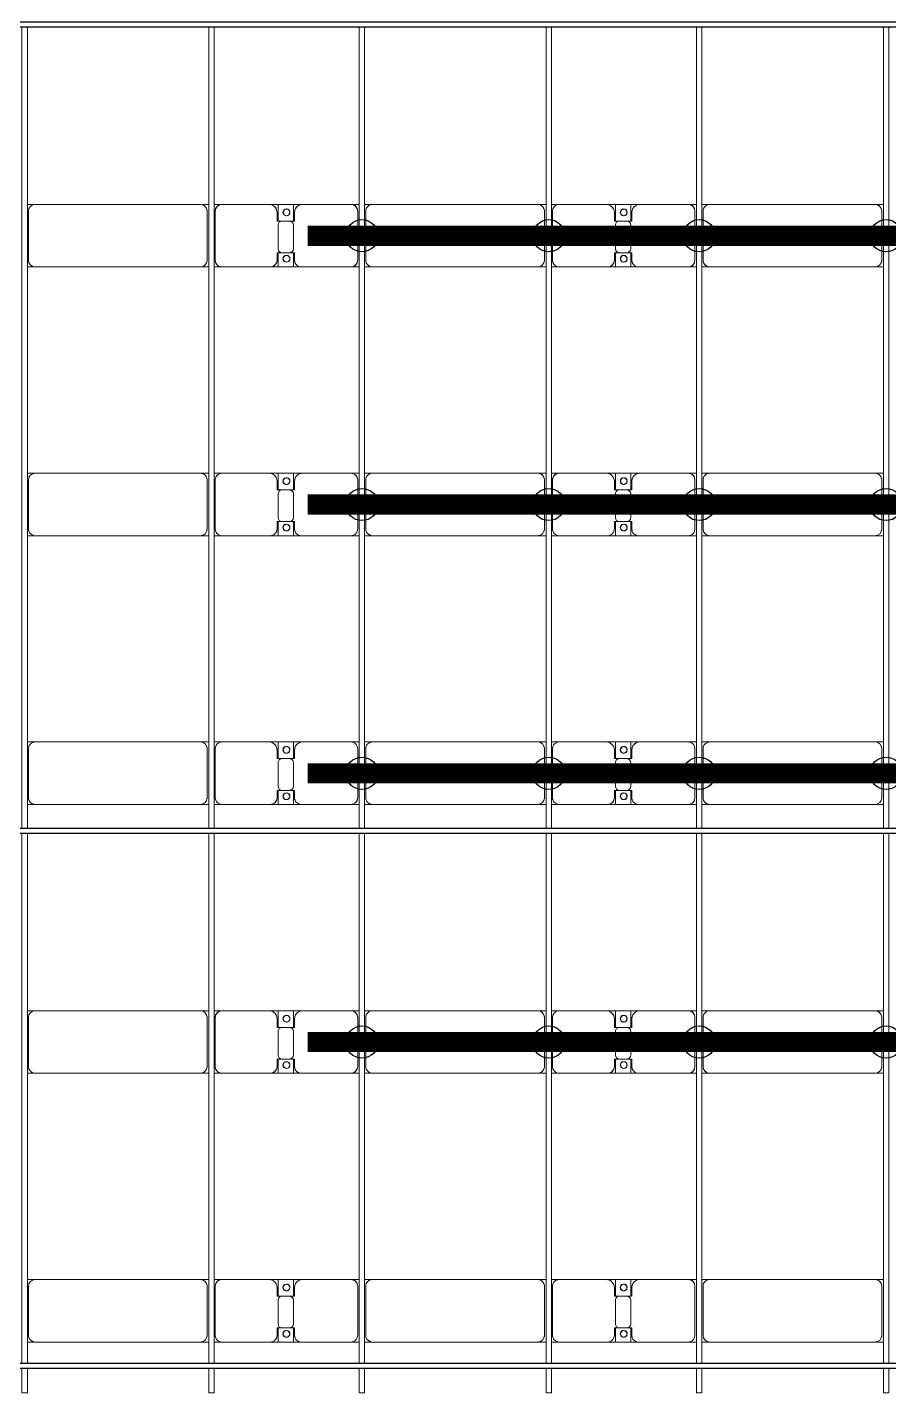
# Model space of a CAD drawing. Header units: millimetres. Extents: x -533732 to -130507, y -117886 to -23954.
# Drawn here: x -501590 to -495180, y -110745 to -100585 of the extents above; entities that cross this region are included whole.
import ezdxf

# ---------------------------------------------------------------- set-up
doc = ezdxf.new("R2010")
doc.units = ezdxf.units.MM
doc.layers.add('A-GENM', color=13, linetype='Continuous', lineweight=9)
doc.layers.add('S-BEAM', color=12, linetype='Continuous', lineweight=9)
doc.layers.add('GC-HOP 40x60 GIA CUONG', color=1, linetype='Continuous')

# ---------------------------------------------------------------- blocks, each defined once
blk = doc.blocks.new('Dầm C52 - Hộp 40x60-19452-BỐ TRÍ KHUNG KẾT CẤU BÈ PIN 06')
at = {"layer": 'S-BEAM', "color": 3, "lineweight": 25}
for p, q in [((-110033, 20), (110033, 20)), ((110033, -20), (-110033, -20))]:
    blk.add_line(p, q, dxfattribs=at)
blk = doc.blocks.new('Dai phao do pin - DẢI PHAO ĐỠ PIN-V141-BỐ TRÍ KHUNG KẾT CẤU BÈ PIN 06')
at = {"layer": 'A-GENM', "color": 7}
for p, q in [((39479, 223), (39540, 223)), ((39479, 223), (39540, 223)), ((40770, 223), (39540, 223)), ((40770, 223), (40829, 223)), ((40770, 223), (40829, 223)), ((40869, 223), (40930, 223)), ((40869, 223), (40930, 223)), ((41300, 223), (40930, 223)), ((41300, 223), (41472, 223)), ((41472, 223), (41300, 223)), ((41358, 223), (41530, 223)), ((41358, 116), (41358, 223)), ((41530, 223), (41358, 223)), ((41472, 223), (41472, 116)), ((41890, 223), (41530, 223)), ((41890, 223), (41949, 223)), ((41890, 223), (41949, 223)), ((41989, 223), (42050, 223)), ((41989, 223), (42050, 223)), ((43280, 223), (42050, 223)), ((43280, 223), (43339, 223)), ((43280, 223), (43339, 223)), ((43379, 223), (43440, 223)), ((43379, 223), (43440, 223)), ((43810, 223), (43440, 223)), ((43810, 223), (43982, 223)), ((43982, 223), (43810, 223)), ((43868, 223), (44040, 223)), ((43868, 116), (43868, 223)), ((44040, 223), (43868, 223)), ((43982, 223), (43982, 116)), ((44400, 223), (44040, 223)), ((44400, 223), (44459, 223)), ((44400, 223), (44459, 223)), ((44499, 223), (44560, 223)), ((44499, 223), (44560, 223)), ((45790, 223), (44560, 223)), ((45790, 223), (45849, 223)), ((45790, 223), (45849, 223)), ((39490, 173), (39490, -192)), ((40820, -192), (40820, 173)), ((40880, 173), (40880, -192)), ((41350, 118), (41350, 173)), ((41442, 118), (41350, 118)), ((41480, 118), (41388, 118)), ((41480, 173), (41480, 118)), ((41940, -192), (41940, 173)), ((42000, 173), (42000, -192)), ((43330, -192), (43330, 173)), ((43390, 173), (43390, -192)), ((43860, 118), (43860, 173)), ((43952, 118), (43860, 118)), ((43990, 118), (43898, 118)), ((43990, 173), (43990, 118)), ((44450, -192), (44450, 173)), ((44510, 173), (44510, -192)), ((45840, -192), (45840, 173)), ((41358, 88), (41358, -88)), ((41472, -88), (41472, 88)), ((43868, 88), (43868, -88)), ((43982, -88), (43982, 88)), ((41350, -182), (41350, -118)), ((41350, -118), (41442, -118)), ((41358, -242), (41358, -116)), ((41388, -118), (41480, -118)), ((41472, -116), (41472, -242)), ((41480, -118), (41480, -182)), ((43860, -182), (43860, -118)), ((43860, -118), (43952, -118)), ((43868, -242), (43868, -116)), ((43898, -118), (43990, -118)), ((43982, -116), (43982, -242)), ((43990, -118), (43990, -182)), ((39540, -242), (39479, -242)), ((39540, -242), (39479, -242)), ((39540, -242), (40770, -242)), ((40829, -242), (40770, -242)), ((40829, -242), (40770, -242)), ((40930, -242), (40869, -242)), ((40930, -242), (40869, -242)), ((40930, -242), (41290, -242)), ((41472, -242), (41290, -242)), ((41290, -242), (41472, -242)), ((41540, -242), (41358, -242)), ((41358, -242), (41540, -242)), ((41540, -242), (41890, -242)), ((41949, -242), (41890, -242)), ((41949, -242), (41890, -242)), ((42050, -242), (41989, -242)), ((42050, -242), (41989, -242)), ((42050, -242), (43280, -242)), ((43339, -242), (43280, -242)), ((43339, -242), (43280, -242)), ((43440, -242), (43379, -242)), ((43440, -242), (43379, -242)), ((43440, -242), (43800, -242)), ((43982, -242), (43800, -242)), ((43800, -242), (43982, -242)), ((44050, -242), (43868, -242)), ((43868, -242), (44050, -242)), ((44050, -242), (44400, -242)), ((44459, -242), (44400, -242)), ((44459, -242), (44400, -242)), ((44560, -242), (44499, -242)), ((44560, -242), (44499, -242)), ((44560, -242), (45790, -242)), ((45849, -242), (45790, -242)), ((45849, -242), (45790, -242))]:
    blk.add_line(p, q, dxfattribs=at)
for centre, radius, start, end in [((39540, 173), 50, 90, 180), ((39540, 173), 50, 90, 120), ((40770, 173), 50, 0, 90), ((40770, 173), 50, 15, 90), ((40930, 173), 50, 90, 180), ((40930, 173), 50, 105, 180), ((41300, 173), 50, 360, 90), ((41300, 173), 50, 360, 75), ((41530, 173), 50, 90, 180), ((41530, 173), 50, 105, 180), ((41890, 173), 50, 360, 90), ((41890, 173), 50, 360, 75), ((42050, 173), 50, 90, 180), ((42050, 173), 50, 90, 120), ((43280, 173), 50, 360, 90), ((43280, 173), 50, 15, 90), ((43440, 173), 50, 90, 180), ((43440, 173), 50, 105, 180), ((43810, 173), 50, 360, 90), ((43810, 173), 50, 360, 75), ((44040, 173), 50, 90, 180), ((44040, 173), 50, 105, 180), ((44400, 173), 50, 360, 90), ((44400, 173), 50, 360, 75), ((44560, 173), 50, 90, 180), ((44560, 173), 50, 90, 120), ((45790, 173), 50, 360, 90), ((45790, 173), 50, 15, 90), ((39540, 173), 50, 150, 180), ((41388, 88), 30, 90, 180), ((41409, 162), 25, 0, 180), ((41409, 162), 25, 0, 165), ((41409, 162), 25, 180, 0), ((41409, 162), 25, 195, 255), ((41411, 162), 25, 360, 180), ((41411, 162), 25, 90, 180), ((41411, 162), 25, 180, 360), ((41411, 162), 25, 180, 255), ((41409, 162), 25, 285, 0), ((41411, 162), 25, 15, 75), ((41411, 162), 25, 285, 345), ((41442, 88), 30, 0, 90), ((42050, 173), 50, 150, 180), ((43898, 88), 30, 90, 180), ((43919, 162), 25, 360, 180), ((43919, 162), 25, 0, 165), ((43919, 162), 25, 180, 0), ((43919, 162), 25, 195, 255), ((43921, 162), 25, 0, 180), ((43921, 162), 25, 90, 180), ((43921, 162), 25, 180, 0), ((43921, 162), 25, 180, 255), ((43919, 162), 25, 285, 0), ((43921, 162), 25, 15, 75), ((43921, 162), 25, 285, 345), ((43952, 88), 30, 0, 90), ((44560, 173), 50, 150, 180), ((41388, -88), 30, 180, 270), ((41442, -88), 30, 270, 0), ((43898, -88), 30, 180, 270), ((43952, -88), 30, 270, 0), ((39540, -192), 50, 180, 270), ((39540, -192), 50, 180, 210), ((40770, -192), 50, 270, 0), ((40930, -192), 50, 180, 270), ((40930, -192), 50, 180, 255), ((41290, -182), 60, 270, 0), ((41290, -182), 60, 300, 0), ((41409, -183), 25, 0, 180), ((41409, -183), 25, 180, 0), ((41409, -183), 25, 195, 0), ((41411, -183), 25, 0, 180), ((41411, -183), 25, 60, 180), ((41411, -183), 25, 180, 0), ((41411, -183), 25, 180, 270), ((41409, -183), 25, 0, 150), ((41411, -183), 25, 285, 345), ((41411, -183), 25, 15, 30), ((41540, -182), 60, 180, 270), ((41540, -182), 60, 180, 240), ((41890, -192), 50, 270, 0), ((41890, -192), 50, 285, 0), ((42050, -192), 50, 180, 270), ((42050, -192), 50, 180, 210), ((43280, -192), 50, 270, 0), ((43440, -192), 50, 180, 270), ((43440, -192), 50, 180, 255), ((43800, -182), 60, 270, 360), ((43800, -182), 60, 300, 360), ((43919, -183), 25, 360, 180), ((43919, -183), 25, 180, 0), ((43919, -183), 25, 195, 0), ((43921, -183), 25, 0, 180), ((43921, -183), 25, 60, 180), ((43921, -183), 25, 180, 0), ((43921, -183), 25, 180, 270), ((43919, -183), 25, 0, 150), ((43921, -183), 25, 285, 345), ((43921, -183), 25, 15, 30), ((44050, -182), 60, 180, 270), ((44050, -182), 60, 180, 240), ((44400, -192), 50, 270, 360), ((44400, -192), 50, 285, 360), ((44560, -192), 50, 180, 270), ((44560, -192), 50, 180, 210), ((45790, -192), 50, 270, 360), ((39540, -192), 50, 225, 255), ((40770, -192), 50, 270, 300), ((40770, -192), 50, 330, 345), ((42050, -192), 50, 225, 255), ((43280, -192), 50, 270, 300), ((43280, -192), 50, 330, 345), ((44560, -192), 50, 225, 255), ((45790, -192), 50, 270, 300), ((45790, -192), 50, 330, 345)]:
    blk.add_arc(centre, radius, start, end, dxfattribs=at)
blk = doc.blocks.new('Dai phao do pin - DẢI PHAO ĐỠ PIN-V142-BỐ TRÍ KHUNG KẾT CẤU BÈ PIN 06')
at = {"layer": 'A-GENM', "color": 7}
for p, q in [((39479, 223), (39540, 223)), ((39479, 223), (39540, 223)), ((40770, 223), (39540, 223)), ((40770, 223), (40829, 223)), ((40770, 223), (40829, 223)), ((40869, 223), (40930, 223)), ((40869, 223), (40930, 223)), ((41300, 223), (40930, 223)), ((41300, 223), (41472, 223)), ((41472, 223), (41300, 223)), ((41358, 223), (41530, 223)), ((41358, 116), (41358, 223)), ((41530, 223), (41358, 223)), ((41472, 223), (41472, 116)), ((41890, 223), (41530, 223)), ((41890, 223), (41949, 223)), ((41890, 223), (41949, 223)), ((41989, 223), (42050, 223)), ((41989, 223), (42050, 223)), ((43280, 223), (42050, 223)), ((43280, 223), (43339, 223)), ((43280, 223), (43339, 223)), ((43379, 223), (43440, 223)), ((43379, 223), (43440, 223)), ((43810, 223), (43440, 223)), ((43810, 223), (43982, 223)), ((43982, 223), (43810, 223)), ((43868, 223), (44040, 223)), ((43868, 116), (43868, 223)), ((44040, 223), (43868, 223)), ((43982, 223), (43982, 116)), ((44400, 223), (44040, 223)), ((44400, 223), (44459, 223)), ((44400, 223), (44459, 223)), ((44499, 223), (44560, 223)), ((44499, 223), (44560, 223)), ((45790, 223), (44560, 223)), ((45790, 223), (45849, 223)), ((45790, 223), (45849, 223)), ((39490, 173), (39490, -192)), ((40820, -192), (40820, 173)), ((40880, 173), (40880, -192)), ((41350, 118), (41350, 173)), ((41442, 118), (41350, 118)), ((41480, 118), (41388, 118)), ((41480, 173), (41480, 118)), ((41940, -192), (41940, 173)), ((42000, 173), (42000, -192)), ((43330, -192), (43330, 173)), ((43390, 173), (43390, -192)), ((43860, 118), (43860, 173)), ((43952, 118), (43860, 118)), ((43990, 118), (43898, 118)), ((43990, 173), (43990, 118)), ((44450, -192), (44450, 173)), ((44510, 173), (44510, -192)), ((45840, -192), (45840, 173)), ((41358, 88), (41358, -88)), ((41472, -88), (41472, 88)), ((43868, 88), (43868, -88)), ((43982, -88), (43982, 88)), ((41350, -182), (41350, -118)), ((41350, -118), (41442, -118)), ((41358, -242), (41358, -116)), ((41388, -118), (41480, -118)), ((41472, -116), (41472, -242)), ((41480, -118), (41480, -182)), ((43860, -182), (43860, -118)), ((43860, -118), (43952, -118)), ((43868, -242), (43868, -116)), ((43898, -118), (43990, -118)), ((43982, -116), (43982, -242)), ((43990, -118), (43990, -182)), ((39540, -242), (39479, -242)), ((39540, -242), (39479, -242)), ((39540, -242), (40770, -242)), ((40829, -242), (40770, -242)), ((40829, -242), (40770, -242)), ((40930, -242), (40869, -242)), ((40930, -242), (40869, -242)), ((40930, -242), (41290, -242)), ((41472, -242), (41290, -242)), ((41290, -242), (41472, -242)), ((41540, -242), (41358, -242)), ((41358, -242), (41540, -242)), ((41540, -242), (41890, -242)), ((41949, -242), (41890, -242)), ((41949, -242), (41890, -242)), ((42050, -242), (41989, -242)), ((42050, -242), (41989, -242)), ((42050, -242), (43280, -242)), ((43339, -242), (43280, -242)), ((43339, -242), (43280, -242)), ((43440, -242), (43379, -242)), ((43440, -242), (43379, -242)), ((43440, -242), (43800, -242)), ((43982, -242), (43800, -242)), ((43800, -242), (43982, -242)), ((44050, -242), (43868, -242)), ((43868, -242), (44050, -242)), ((44050, -242), (44400, -242)), ((44459, -242), (44400, -242)), ((44459, -242), (44400, -242)), ((44560, -242), (44499, -242)), ((44560, -242), (44499, -242)), ((44560, -242), (45790, -242)), ((45849, -242), (45790, -242)), ((45849, -242), (45790, -242))]:
    blk.add_line(p, q, dxfattribs=at)
for centre, radius, start, end in [((39540, 173), 50, 90, 180), ((39540, 173), 50, 90, 120), ((40770, 173), 50, 0, 90), ((40770, 173), 50, 15, 90), ((40930, 173), 50, 90, 180), ((40930, 173), 50, 105, 180), ((41300, 173), 50, 360, 90), ((41300, 173), 50, 360, 75), ((41530, 173), 50, 90, 180), ((41530, 173), 50, 105, 180), ((41890, 173), 50, 360, 90), ((41890, 173), 50, 360, 75), ((42050, 173), 50, 90, 180), ((42050, 173), 50, 90, 120), ((43280, 173), 50, 360, 90), ((43280, 173), 50, 15, 90), ((43440, 173), 50, 90, 180), ((43440, 173), 50, 105, 180), ((43810, 173), 50, 360, 90), ((43810, 173), 50, 360, 75), ((44040, 173), 50, 90, 180), ((44040, 173), 50, 105, 180), ((44400, 173), 50, 360, 90), ((44400, 173), 50, 360, 75), ((44560, 173), 50, 90, 180), ((44560, 173), 50, 90, 120), ((45790, 173), 50, 360, 90), ((45790, 173), 50, 15, 90), ((39540, 173), 50, 150, 180), ((41388, 88), 30, 90, 180), ((41409, 162), 25, 0, 180), ((41409, 162), 25, 0, 165), ((41409, 162), 25, 180, 0), ((41409, 162), 25, 195, 255), ((41411, 162), 25, 360, 180), ((41411, 162), 25, 90, 180), ((41411, 162), 25, 180, 360), ((41411, 162), 25, 180, 255), ((41409, 162), 25, 285, 0), ((41411, 162), 25, 15, 75), ((41411, 162), 25, 285, 345), ((41442, 88), 30, 0, 90), ((42050, 173), 50, 150, 180), ((43898, 88), 30, 90, 180), ((43919, 162), 25, 360, 180), ((43919, 162), 25, 0, 165), ((43919, 162), 25, 180, 0), ((43919, 162), 25, 195, 255), ((43921, 162), 25, 0, 180), ((43921, 162), 25, 90, 180), ((43921, 162), 25, 180, 0), ((43921, 162), 25, 180, 255), ((43919, 162), 25, 285, 0), ((43921, 162), 25, 15, 75), ((43921, 162), 25, 285, 345), ((43952, 88), 30, 0, 90), ((44560, 173), 50, 150, 180), ((41388, -88), 30, 180, 270), ((41442, -88), 30, 270, 0), ((43898, -88), 30, 180, 270), ((43952, -88), 30, 270, 0), ((39540, -192), 50, 180, 270), ((39540, -192), 50, 180, 210), ((40770, -192), 50, 270, 0), ((40930, -192), 50, 180, 270), ((40930, -192), 50, 180, 255), ((41290, -182), 60, 270, 0), ((41290, -182), 60, 300, 0), ((41409, -183), 25, 0, 180), ((41409, -183), 25, 180, 0), ((41409, -183), 25, 195, 0), ((41411, -183), 25, 0, 180), ((41411, -183), 25, 60, 180), ((41411, -183), 25, 180, 0), ((41411, -183), 25, 180, 270), ((41409, -183), 25, 0, 150), ((41411, -183), 25, 285, 345), ((41411, -183), 25, 15, 30), ((41540, -182), 60, 180, 270), ((41540, -182), 60, 180, 240), ((41890, -192), 50, 270, 0), ((41890, -192), 50, 285, 0), ((42050, -192), 50, 180, 270), ((42050, -192), 50, 180, 210), ((43280, -192), 50, 270, 0), ((43440, -192), 50, 180, 270), ((43440, -192), 50, 180, 255), ((43800, -182), 60, 270, 360), ((43800, -182), 60, 300, 360), ((43919, -183), 25, 360, 180), ((43919, -183), 25, 180, 0), ((43919, -183), 25, 195, 0), ((43921, -183), 25, 0, 180), ((43921, -183), 25, 60, 180), ((43921, -183), 25, 180, 0), ((43921, -183), 25, 180, 270), ((43919, -183), 25, 0, 150), ((43921, -183), 25, 285, 345), ((43921, -183), 25, 15, 30), ((44050, -182), 60, 180, 270), ((44050, -182), 60, 180, 240), ((44400, -192), 50, 270, 360), ((44400, -192), 50, 285, 360), ((44560, -192), 50, 180, 270), ((44560, -192), 50, 180, 210), ((45790, -192), 50, 270, 360), ((39540, -192), 50, 225, 255), ((40770, -192), 50, 270, 300), ((40770, -192), 50, 330, 345), ((42050, -192), 50, 225, 255), ((43280, -192), 50, 270, 300), ((43280, -192), 50, 330, 345), ((44560, -192), 50, 225, 255), ((45790, -192), 50, 270, 300), ((45790, -192), 50, 330, 345)]:
    blk.add_arc(centre, radius, start, end, dxfattribs=at)
blk = doc.blocks.new('Dai phao do pin - DẢI PHAO ĐỠ PIN-V143-BỐ TRÍ KHUNG KẾT CẤU BÈ PIN 06')
at = {"layer": 'A-GENM', "color": 7}
for p, q in [((39479, 223), (39540, 223)), ((39479, 223), (39540, 223)), ((40770, 223), (39540, 223)), ((40770, 223), (40829, 223)), ((40770, 223), (40829, 223)), ((40869, 223), (40930, 223)), ((40869, 223), (40930, 223)), ((41300, 223), (40930, 223)), ((41300, 223), (41472, 223)), ((41472, 223), (41300, 223)), ((41358, 223), (41530, 223)), ((41358, 116), (41358, 223)), ((41530, 223), (41358, 223)), ((41472, 223), (41472, 116)), ((41890, 223), (41530, 223)), ((41890, 223), (41949, 223)), ((41890, 223), (41949, 223)), ((41989, 223), (42050, 223)), ((41989, 223), (42050, 223)), ((43280, 223), (42050, 223)), ((43280, 223), (43339, 223)), ((43280, 223), (43339, 223)), ((43379, 223), (43440, 223)), ((43379, 223), (43440, 223)), ((43810, 223), (43440, 223)), ((43810, 223), (43982, 223)), ((43982, 223), (43810, 223)), ((43868, 223), (44040, 223)), ((43868, 116), (43868, 223)), ((44040, 223), (43868, 223)), ((43982, 223), (43982, 116)), ((44400, 223), (44040, 223)), ((44400, 223), (44459, 223)), ((44400, 223), (44459, 223)), ((44499, 223), (44560, 223)), ((44499, 223), (44560, 223)), ((45790, 223), (44560, 223)), ((45790, 223), (45849, 223)), ((45790, 223), (45849, 223)), ((39490, 173), (39490, -192)), ((40820, -192), (40820, 173)), ((40880, 173), (40880, -192)), ((41350, 118), (41350, 173)), ((41442, 118), (41350, 118)), ((41480, 118), (41388, 118)), ((41480, 173), (41480, 118)), ((41940, -192), (41940, 173)), ((42000, 173), (42000, -192)), ((43330, -192), (43330, 173)), ((43390, 173), (43390, -192)), ((43860, 118), (43860, 173)), ((43952, 118), (43860, 118)), ((43990, 118), (43898, 118)), ((43990, 173), (43990, 118)), ((44450, -192), (44450, 173)), ((44510, 173), (44510, -192)), ((45840, -192), (45840, 173)), ((41358, 88), (41358, -88)), ((41472, -88), (41472, 88)), ((43868, 88), (43868, -88)), ((43982, -88), (43982, 88)), ((41350, -182), (41350, -118)), ((41350, -118), (41442, -118)), ((41358, -242), (41358, -116)), ((41388, -118), (41480, -118)), ((41472, -116), (41472, -242)), ((41480, -118), (41480, -182)), ((43860, -182), (43860, -118)), ((43860, -118), (43952, -118)), ((43868, -242), (43868, -116)), ((43898, -118), (43990, -118)), ((43982, -116), (43982, -242)), ((43990, -118), (43990, -182)), ((39540, -242), (39479, -242)), ((39540, -242), (39479, -242)), ((39540, -242), (40770, -242)), ((40829, -242), (40770, -242)), ((40829, -242), (40770, -242)), ((40930, -242), (40869, -242)), ((40930, -242), (40869, -242)), ((40930, -242), (41290, -242)), ((41472, -242), (41290, -242)), ((41290, -242), (41472, -242)), ((41540, -242), (41358, -242)), ((41358, -242), (41540, -242)), ((41540, -242), (41890, -242)), ((41949, -242), (41890, -242)), ((41949, -242), (41890, -242)), ((42050, -242), (41989, -242)), ((42050, -242), (41989, -242)), ((42050, -242), (43280, -242)), ((43339, -242), (43280, -242)), ((43339, -242), (43280, -242)), ((43440, -242), (43379, -242)), ((43440, -242), (43379, -242)), ((43440, -242), (43800, -242)), ((43982, -242), (43800, -242)), ((43800, -242), (43982, -242)), ((44050, -242), (43868, -242)), ((43868, -242), (44050, -242)), ((44050, -242), (44400, -242)), ((44459, -242), (44400, -242)), ((44459, -242), (44400, -242)), ((44560, -242), (44499, -242)), ((44560, -242), (44499, -242)), ((44560, -242), (45790, -242)), ((45849, -242), (45790, -242)), ((45849, -242), (45790, -242))]:
    blk.add_line(p, q, dxfattribs=at)
for centre, radius, start, end in [((39540, 173), 50, 90, 180), ((39540, 173), 50, 90, 120), ((40770, 173), 50, 0, 90), ((40770, 173), 50, 15, 90), ((40930, 173), 50, 90, 180), ((40930, 173), 50, 105, 180), ((41300, 173), 50, 360, 90), ((41300, 173), 50, 360, 75), ((41530, 173), 50, 90, 180), ((41530, 173), 50, 105, 180), ((41890, 173), 50, 360, 90), ((41890, 173), 50, 360, 75), ((42050, 173), 50, 90, 180), ((42050, 173), 50, 90, 120), ((43280, 173), 50, 360, 90), ((43280, 173), 50, 15, 90), ((43440, 173), 50, 90, 180), ((43440, 173), 50, 105, 180), ((43810, 173), 50, 360, 90), ((43810, 173), 50, 360, 75), ((44040, 173), 50, 90, 180), ((44040, 173), 50, 105, 180), ((44400, 173), 50, 360, 90), ((44400, 173), 50, 360, 75), ((44560, 173), 50, 90, 180), ((44560, 173), 50, 90, 120), ((45790, 173), 50, 360, 90), ((45790, 173), 50, 15, 90), ((39540, 173), 50, 150, 180), ((41388, 88), 30, 90, 180), ((41409, 162), 25, 0, 180), ((41409, 162), 25, 0, 165), ((41409, 162), 25, 180, 0), ((41409, 162), 25, 195, 255), ((41411, 162), 25, 360, 180), ((41411, 162), 25, 90, 180), ((41411, 162), 25, 180, 360), ((41411, 162), 25, 180, 255), ((41409, 162), 25, 285, 0), ((41411, 162), 25, 15, 75), ((41411, 162), 25, 285, 345), ((41442, 88), 30, 0, 90), ((42050, 173), 50, 150, 180), ((43898, 88), 30, 90, 180), ((43919, 162), 25, 360, 180), ((43919, 162), 25, 0, 165), ((43919, 162), 25, 180, 0), ((43919, 162), 25, 195, 255), ((43921, 162), 25, 0, 180), ((43921, 162), 25, 90, 180), ((43921, 162), 25, 180, 0), ((43921, 162), 25, 180, 255), ((43919, 162), 25, 285, 0), ((43921, 162), 25, 15, 75), ((43921, 162), 25, 285, 345), ((43952, 88), 30, 0, 90), ((44560, 173), 50, 150, 180), ((41388, -88), 30, 180, 270), ((41442, -88), 30, 270, 0), ((43898, -88), 30, 180, 270), ((43952, -88), 30, 270, 0), ((39540, -192), 50, 180, 270), ((39540, -192), 50, 180, 210), ((40770, -192), 50, 270, 0), ((40930, -192), 50, 180, 270), ((40930, -192), 50, 180, 255), ((41290, -182), 60, 270, 0), ((41290, -182), 60, 300, 0), ((41409, -183), 25, 0, 180), ((41409, -183), 25, 180, 0), ((41409, -183), 25, 195, 0), ((41411, -183), 25, 0, 180), ((41411, -183), 25, 60, 180), ((41411, -183), 25, 180, 0), ((41411, -183), 25, 180, 270), ((41409, -183), 25, 0, 150), ((41411, -183), 25, 285, 345), ((41411, -183), 25, 15, 30), ((41540, -182), 60, 180, 270), ((41540, -182), 60, 180, 240), ((41890, -192), 50, 270, 0), ((41890, -192), 50, 285, 0), ((42050, -192), 50, 180, 270), ((42050, -192), 50, 180, 210), ((43280, -192), 50, 270, 0), ((43440, -192), 50, 180, 270), ((43440, -192), 50, 180, 255), ((43800, -182), 60, 270, 360), ((43800, -182), 60, 300, 360), ((43919, -183), 25, 360, 180), ((43919, -183), 25, 180, 0), ((43919, -183), 25, 195, 0), ((43921, -183), 25, 0, 180), ((43921, -183), 25, 60, 180), ((43921, -183), 25, 180, 0), ((43921, -183), 25, 180, 270), ((43919, -183), 25, 0, 150), ((43921, -183), 25, 285, 345), ((43921, -183), 25, 15, 30), ((44050, -182), 60, 180, 270), ((44050, -182), 60, 180, 240), ((44400, -192), 50, 270, 360), ((44400, -192), 50, 285, 360), ((44560, -192), 50, 180, 270), ((44560, -192), 50, 180, 210), ((45790, -192), 50, 270, 360), ((39540, -192), 50, 225, 255), ((40770, -192), 50, 270, 300), ((40770, -192), 50, 330, 345), ((42050, -192), 50, 225, 255), ((43280, -192), 50, 270, 300), ((43280, -192), 50, 330, 345), ((44560, -192), 50, 225, 255), ((45790, -192), 50, 270, 300), ((45790, -192), 50, 330, 345)]:
    blk.add_arc(centre, radius, start, end, dxfattribs=at)
blk = doc.blocks.new('Dai phao do pin - DẢI PHAO ĐỠ PIN-V144-BỐ TRÍ KHUNG KẾT CẤU BÈ PIN 06')
at = {"layer": 'A-GENM', "color": 7}
for p, q in [((39479, 223), (39540, 223)), ((39479, 223), (39540, 223)), ((40770, 223), (39540, 223)), ((40770, 223), (40829, 223)), ((40770, 223), (40829, 223)), ((40869, 223), (40930, 223)), ((40869, 223), (40930, 223)), ((41300, 223), (40930, 223)), ((41300, 223), (41472, 223)), ((41472, 223), (41300, 223)), ((41358, 223), (41530, 223)), ((41358, 116), (41358, 223)), ((41530, 223), (41358, 223)), ((41472, 223), (41472, 116)), ((41890, 223), (41530, 223)), ((41890, 223), (41949, 223)), ((41890, 223), (41949, 223)), ((41989, 223), (42050, 223)), ((41989, 223), (42050, 223)), ((43280, 223), (42050, 223)), ((43280, 223), (43339, 223)), ((43280, 223), (43339, 223)), ((43379, 223), (43440, 223)), ((43379, 223), (43440, 223)), ((43810, 223), (43440, 223)), ((43810, 223), (43982, 223)), ((43982, 223), (43810, 223)), ((43868, 223), (44040, 223)), ((43868, 116), (43868, 223)), ((44040, 223), (43868, 223)), ((43982, 223), (43982, 116)), ((44400, 223), (44040, 223)), ((44400, 223), (44459, 223)), ((44400, 223), (44459, 223)), ((44499, 223), (44560, 223)), ((44499, 223), (44560, 223)), ((45790, 223), (44560, 223)), ((45790, 223), (45849, 223)), ((45790, 223), (45849, 223)), ((39490, 173), (39490, -192)), ((40820, -192), (40820, 173)), ((40880, 173), (40880, -192)), ((41350, 118), (41350, 173)), ((41442, 118), (41350, 118)), ((41480, 118), (41388, 118)), ((41480, 173), (41480, 118)), ((41940, -192), (41940, 173)), ((42000, 173), (42000, -192)), ((43330, -192), (43330, 173)), ((43390, 173), (43390, -192)), ((43860, 118), (43860, 173)), ((43952, 118), (43860, 118)), ((43990, 118), (43898, 118)), ((43990, 173), (43990, 118)), ((44450, -192), (44450, 173)), ((44510, 173), (44510, -192)), ((45840, -192), (45840, 173)), ((41358, 88), (41358, -88)), ((41472, -88), (41472, 88)), ((43868, 88), (43868, -88)), ((43982, -88), (43982, 88)), ((41350, -182), (41350, -118)), ((41350, -118), (41442, -118)), ((41358, -242), (41358, -116)), ((41388, -118), (41480, -118)), ((41472, -116), (41472, -242)), ((41480, -118), (41480, -182)), ((43860, -182), (43860, -118)), ((43860, -118), (43952, -118)), ((43868, -242), (43868, -116)), ((43898, -118), (43990, -118)), ((43982, -116), (43982, -242)), ((43990, -118), (43990, -182)), ((39540, -242), (39479, -242)), ((39540, -242), (39479, -242)), ((39540, -242), (40770, -242)), ((40829, -242), (40770, -242)), ((40829, -242), (40770, -242)), ((40930, -242), (40869, -242)), ((40930, -242), (40869, -242)), ((40930, -242), (41290, -242)), ((41472, -242), (41290, -242)), ((41290, -242), (41472, -242)), ((41540, -242), (41358, -242)), ((41358, -242), (41540, -242)), ((41540, -242), (41890, -242)), ((41949, -242), (41890, -242)), ((41949, -242), (41890, -242)), ((42050, -242), (41989, -242)), ((42050, -242), (41989, -242)), ((42050, -242), (43280, -242)), ((43339, -242), (43280, -242)), ((43339, -242), (43280, -242)), ((43440, -242), (43379, -242)), ((43440, -242), (43379, -242)), ((43440, -242), (43800, -242)), ((43982, -242), (43800, -242)), ((43800, -242), (43982, -242)), ((44050, -242), (43868, -242)), ((43868, -242), (44050, -242)), ((44050, -242), (44400, -242)), ((44459, -242), (44400, -242)), ((44459, -242), (44400, -242)), ((44560, -242), (44499, -242)), ((44560, -242), (44499, -242)), ((44560, -242), (45790, -242)), ((45849, -242), (45790, -242)), ((45849, -242), (45790, -242))]:
    blk.add_line(p, q, dxfattribs=at)
for centre, radius, start, end in [((39540, 173), 50, 90, 180), ((39540, 173), 50, 90, 120), ((40770, 173), 50, 0, 90), ((40770, 173), 50, 15, 90), ((40930, 173), 50, 90, 180), ((40930, 173), 50, 105, 180), ((41300, 173), 50, 360, 90), ((41300, 173), 50, 360, 75), ((41530, 173), 50, 90, 180), ((41530, 173), 50, 105, 180), ((41890, 173), 50, 360, 90), ((41890, 173), 50, 360, 75), ((42050, 173), 50, 90, 180), ((42050, 173), 50, 90, 120), ((43280, 173), 50, 360, 90), ((43280, 173), 50, 15, 90), ((43440, 173), 50, 90, 180), ((43440, 173), 50, 105, 180), ((43810, 173), 50, 360, 90), ((43810, 173), 50, 360, 75), ((44040, 173), 50, 90, 180), ((44040, 173), 50, 105, 180), ((44400, 173), 50, 360, 90), ((44400, 173), 50, 360, 75), ((44560, 173), 50, 90, 180), ((44560, 173), 50, 90, 120), ((45790, 173), 50, 360, 90), ((45790, 173), 50, 15, 90), ((39540, 173), 50, 150, 180), ((41388, 88), 30, 90, 180), ((41409, 162), 25, 0, 180), ((41409, 162), 25, 0, 165), ((41409, 162), 25, 180, 0), ((41409, 162), 25, 195, 255), ((41411, 162), 25, 360, 180), ((41411, 162), 25, 90, 180), ((41411, 162), 25, 180, 360), ((41411, 162), 25, 180, 255), ((41409, 162), 25, 285, 0), ((41411, 162), 25, 15, 75), ((41411, 162), 25, 285, 345), ((41442, 88), 30, 0, 90), ((42050, 173), 50, 150, 180), ((43898, 88), 30, 90, 180), ((43919, 162), 25, 360, 180), ((43919, 162), 25, 0, 165), ((43919, 162), 25, 180, 0), ((43919, 162), 25, 195, 255), ((43921, 162), 25, 0, 180), ((43921, 162), 25, 90, 180), ((43921, 162), 25, 180, 0), ((43921, 162), 25, 180, 255), ((43919, 162), 25, 285, 0), ((43921, 162), 25, 15, 75), ((43921, 162), 25, 285, 345), ((43952, 88), 30, 0, 90), ((44560, 173), 50, 150, 180), ((41388, -88), 30, 180, 270), ((41442, -88), 30, 270, 0), ((43898, -88), 30, 180, 270), ((43952, -88), 30, 270, 0), ((39540, -192), 50, 180, 270), ((39540, -192), 50, 180, 210), ((40770, -192), 50, 270, 0), ((40930, -192), 50, 180, 270), ((40930, -192), 50, 180, 255), ((41290, -182), 60, 270, 0), ((41290, -182), 60, 300, 0), ((41409, -183), 25, 0, 180), ((41409, -183), 25, 180, 0), ((41409, -183), 25, 195, 0), ((41411, -183), 25, 0, 180), ((41411, -183), 25, 60, 180), ((41411, -183), 25, 180, 0), ((41411, -183), 25, 180, 270), ((41409, -183), 25, 0, 150), ((41411, -183), 25, 285, 345), ((41411, -183), 25, 15, 30), ((41540, -182), 60, 180, 270), ((41540, -182), 60, 180, 240), ((41890, -192), 50, 270, 0), ((41890, -192), 50, 285, 0), ((42050, -192), 50, 180, 270), ((42050, -192), 50, 180, 210), ((43280, -192), 50, 270, 0), ((43440, -192), 50, 180, 270), ((43440, -192), 50, 180, 255), ((43800, -182), 60, 270, 360), ((43800, -182), 60, 300, 360), ((43919, -183), 25, 360, 180), ((43919, -183), 25, 180, 0), ((43919, -183), 25, 195, 0), ((43921, -183), 25, 0, 180), ((43921, -183), 25, 60, 180), ((43921, -183), 25, 180, 0), ((43921, -183), 25, 180, 270), ((43919, -183), 25, 0, 150), ((43921, -183), 25, 285, 345), ((43921, -183), 25, 15, 30), ((44050, -182), 60, 180, 270), ((44050, -182), 60, 180, 240), ((44400, -192), 50, 270, 360), ((44400, -192), 50, 285, 360), ((44560, -192), 50, 180, 270), ((44560, -192), 50, 180, 210), ((45790, -192), 50, 270, 360), ((39540, -192), 50, 225, 255), ((40770, -192), 50, 270, 300), ((40770, -192), 50, 330, 345), ((42050, -192), 50, 225, 255), ((43280, -192), 50, 270, 300), ((43280, -192), 50, 330, 345), ((44560, -192), 50, 225, 255), ((45790, -192), 50, 270, 300), ((45790, -192), 50, 330, 345)]:
    blk.add_arc(centre, radius, start, end, dxfattribs=at)
blk = doc.blocks.new('Dai phao do pin - DẢI PHAO ĐỠ PIN-V145-BỐ TRÍ KHUNG KẾT CẤU BÈ PIN 06')
at = {"layer": 'A-GENM', "color": 7}
for p, q in [((39479, 223), (39540, 223)), ((39479, 223), (39540, 223)), ((40770, 223), (39540, 223)), ((40770, 223), (40829, 223)), ((40770, 223), (40829, 223)), ((40869, 223), (40930, 223)), ((40869, 223), (40930, 223)), ((41300, 223), (40930, 223)), ((41300, 223), (41472, 223)), ((41472, 223), (41300, 223)), ((41358, 223), (41530, 223)), ((41358, 116), (41358, 223)), ((41530, 223), (41358, 223)), ((41472, 223), (41472, 116)), ((41890, 223), (41530, 223)), ((41890, 223), (41949, 223)), ((41890, 223), (41949, 223)), ((41989, 223), (42050, 223)), ((41989, 223), (42050, 223)), ((43280, 223), (42050, 223)), ((43280, 223), (43339, 223)), ((43280, 223), (43339, 223)), ((43379, 223), (43440, 223)), ((43379, 223), (43440, 223)), ((43810, 223), (43440, 223)), ((43810, 223), (43982, 223)), ((43982, 223), (43810, 223)), ((43868, 223), (44040, 223)), ((43868, 116), (43868, 223)), ((44040, 223), (43868, 223)), ((43982, 223), (43982, 116)), ((44400, 223), (44040, 223)), ((44400, 223), (44459, 223)), ((44400, 223), (44459, 223)), ((44499, 223), (44560, 223)), ((44499, 223), (44560, 223)), ((45790, 223), (44560, 223)), ((45790, 223), (45849, 223)), ((45790, 223), (45849, 223)), ((39490, 173), (39490, -192)), ((40820, -192), (40820, 173)), ((40880, 173), (40880, -192)), ((41350, 118), (41350, 173)), ((41442, 118), (41350, 118)), ((41480, 118), (41388, 118)), ((41480, 173), (41480, 118)), ((41940, -192), (41940, 173)), ((42000, 173), (42000, -192)), ((43330, -192), (43330, 173)), ((43390, 173), (43390, -192)), ((43860, 118), (43860, 173)), ((43952, 118), (43860, 118)), ((43990, 118), (43898, 118)), ((43990, 173), (43990, 118)), ((44450, -192), (44450, 173)), ((44510, 173), (44510, -192)), ((45840, -192), (45840, 173)), ((41358, 88), (41358, -88)), ((41472, -88), (41472, 88)), ((43868, 88), (43868, -88)), ((43982, -88), (43982, 88)), ((41350, -182), (41350, -118)), ((41350, -118), (41442, -118)), ((41358, -242), (41358, -116)), ((41388, -118), (41480, -118)), ((41472, -116), (41472, -242)), ((41480, -118), (41480, -182)), ((43860, -182), (43860, -118)), ((43860, -118), (43952, -118)), ((43868, -242), (43868, -116)), ((43898, -118), (43990, -118)), ((43982, -116), (43982, -242)), ((43990, -118), (43990, -182)), ((39540, -242), (39479, -242)), ((39540, -242), (39479, -242)), ((39540, -242), (40770, -242)), ((40829, -242), (40770, -242)), ((40829, -242), (40770, -242)), ((40930, -242), (40869, -242)), ((40930, -242), (40869, -242)), ((40930, -242), (41290, -242)), ((41472, -242), (41290, -242)), ((41290, -242), (41472, -242)), ((41540, -242), (41358, -242)), ((41358, -242), (41540, -242)), ((41540, -242), (41890, -242)), ((41949, -242), (41890, -242)), ((41949, -242), (41890, -242)), ((42050, -242), (41989, -242)), ((42050, -242), (41989, -242)), ((42050, -242), (43280, -242)), ((43339, -242), (43280, -242)), ((43339, -242), (43280, -242)), ((43440, -242), (43379, -242)), ((43440, -242), (43379, -242)), ((43440, -242), (43800, -242)), ((43982, -242), (43800, -242)), ((43800, -242), (43982, -242)), ((44050, -242), (43868, -242)), ((43868, -242), (44050, -242)), ((44050, -242), (44400, -242)), ((44459, -242), (44400, -242)), ((44459, -242), (44400, -242)), ((44560, -242), (44499, -242)), ((44560, -242), (44499, -242)), ((44560, -242), (45790, -242)), ((45849, -242), (45790, -242)), ((45849, -242), (45790, -242))]:
    blk.add_line(p, q, dxfattribs=at)
for centre, radius, start, end in [((39540, 173), 50, 90, 180), ((39540, 173), 50, 90, 120), ((40770, 173), 50, 0, 90), ((40770, 173), 50, 15, 90), ((40930, 173), 50, 90, 180), ((40930, 173), 50, 105, 180), ((41300, 173), 50, 360, 90), ((41300, 173), 50, 360, 75), ((41530, 173), 50, 90, 180), ((41530, 173), 50, 105, 180), ((41890, 173), 50, 360, 90), ((41890, 173), 50, 360, 75), ((42050, 173), 50, 90, 180), ((42050, 173), 50, 90, 120), ((43280, 173), 50, 360, 90), ((43280, 173), 50, 15, 90), ((43440, 173), 50, 90, 180), ((43440, 173), 50, 105, 180), ((43810, 173), 50, 360, 90), ((43810, 173), 50, 360, 75), ((44040, 173), 50, 90, 180), ((44040, 173), 50, 105, 180), ((44400, 173), 50, 360, 90), ((44400, 173), 50, 360, 75), ((44560, 173), 50, 90, 180), ((44560, 173), 50, 90, 120), ((45790, 173), 50, 360, 90), ((45790, 173), 50, 15, 90), ((39540, 173), 50, 150, 180), ((41388, 88), 30, 90, 180), ((41409, 162), 25, 0, 180), ((41409, 162), 25, 0, 165), ((41409, 162), 25, 180, 0), ((41409, 162), 25, 195, 255), ((41411, 162), 25, 360, 180), ((41411, 162), 25, 90, 180), ((41411, 162), 25, 180, 360), ((41411, 162), 25, 180, 255), ((41409, 162), 25, 285, 0), ((41411, 162), 25, 15, 75), ((41411, 162), 25, 285, 345), ((41442, 88), 30, 0, 90), ((42050, 173), 50, 150, 180), ((43898, 88), 30, 90, 180), ((43919, 162), 25, 360, 180), ((43919, 162), 25, 0, 165), ((43919, 162), 25, 180, 0), ((43919, 162), 25, 195, 255), ((43921, 162), 25, 0, 180), ((43921, 162), 25, 90, 180), ((43921, 162), 25, 180, 0), ((43921, 162), 25, 180, 255), ((43919, 162), 25, 285, 0), ((43921, 162), 25, 15, 75), ((43921, 162), 25, 285, 345), ((43952, 88), 30, 0, 90), ((44560, 173), 50, 150, 180), ((41388, -88), 30, 180, 270), ((41442, -88), 30, 270, 0), ((43898, -88), 30, 180, 270), ((43952, -88), 30, 270, 0), ((39540, -192), 50, 180, 270), ((39540, -192), 50, 180, 210), ((40770, -192), 50, 270, 0), ((40930, -192), 50, 180, 270), ((40930, -192), 50, 180, 255), ((41290, -182), 60, 270, 0), ((41290, -182), 60, 300, 0), ((41409, -183), 25, 0, 180), ((41409, -183), 25, 180, 0), ((41409, -183), 25, 195, 0), ((41411, -183), 25, 0, 180), ((41411, -183), 25, 60, 180), ((41411, -183), 25, 180, 0), ((41411, -183), 25, 180, 270), ((41409, -183), 25, 0, 150), ((41411, -183), 25, 285, 345), ((41411, -183), 25, 15, 30), ((41540, -182), 60, 180, 270), ((41540, -182), 60, 180, 240), ((41890, -192), 50, 270, 0), ((41890, -192), 50, 285, 0), ((42050, -192), 50, 180, 270), ((42050, -192), 50, 180, 210), ((43280, -192), 50, 270, 0), ((43440, -192), 50, 180, 270), ((43440, -192), 50, 180, 255), ((43800, -182), 60, 270, 360), ((43800, -182), 60, 300, 360), ((43919, -183), 25, 360, 180), ((43919, -183), 25, 180, 0), ((43919, -183), 25, 195, 0), ((43921, -183), 25, 0, 180), ((43921, -183), 25, 60, 180), ((43921, -183), 25, 180, 0), ((43921, -183), 25, 180, 270), ((43919, -183), 25, 0, 150), ((43921, -183), 25, 285, 345), ((43921, -183), 25, 15, 30), ((44050, -182), 60, 180, 270), ((44050, -182), 60, 180, 240), ((44400, -192), 50, 270, 360), ((44400, -192), 50, 285, 360), ((44560, -192), 50, 180, 270), ((44560, -192), 50, 180, 210), ((45790, -192), 50, 270, 360), ((39540, -192), 50, 225, 255), ((40770, -192), 50, 270, 300), ((40770, -192), 50, 330, 345), ((42050, -192), 50, 225, 255), ((43280, -192), 50, 270, 300), ((43280, -192), 50, 330, 345), ((44560, -192), 50, 225, 255), ((45790, -192), 50, 270, 300), ((45790, -192), 50, 330, 345)]:
    blk.add_arc(centre, radius, start, end, dxfattribs=at)
blk = doc.blocks.new('Dầm C52 - Dầm C52-19796-BỐ TRÍ KHUNG KẾT CẤU BÈ PIN 06')
at = {"layer": 'S-BEAM', "color": 1}
for p, q in [((-39613, -20), (-39613, 20)), ((-39613, 20), (-39433, 20)), ((-39393, 20), (-35453, 20)), ((-35413, 20), (-29453, 20)), ((-39433, -20), (-39613, -20)), ((-35453, -20), (-39393, -20)), ((-29453, -20), (-35413, -20))]:
    blk.add_line(p, q, dxfattribs=at)
blk = doc.blocks.new('HOBANMONG_BEPIN 6_rvt-1-BỐ TRÍ KHUNG KẾT CẤU BÈ PIN 06')
at = {"layer": 'A-GENM', "color": 3, "lineweight": 25, "rotation": 179.9997586099391}
for name, p in [('Dai phao do pin - DẢI PHAO ĐỠ PIN-V141-BỐ TRÍ KHUNG KẾT CẤU BÈ PIN 06', (-455742, -102145)), ('Dai phao do pin - DẢI PHAO ĐỠ PIN-V142-BỐ TRÍ KHUNG KẾT CẤU BÈ PIN 06', (-455742, -104145)), ('Dai phao do pin - DẢI PHAO ĐỠ PIN-V143-BỐ TRÍ KHUNG KẾT CẤU BÈ PIN 06', (-455742, -106145)), ('Dai phao do pin - DẢI PHAO ĐỠ PIN-V144-BỐ TRÍ KHUNG KẾT CẤU BÈ PIN 06', (-455742, -108145)), ('Dai phao do pin - DẢI PHAO ĐỠ PIN-V145-BỐ TRÍ KHUNG KẾT CẤU BÈ PIN 06', (-455742, -110145))]:
    blk.add_blockref(name, p, dxfattribs=at)
at = {"layer": 'S-BEAM', "color": 3, "lineweight": 25}
for name, p, rotation in [('Dầm C52 - Dầm C52-19796-BỐ TRÍ KHUNG KẾT CẤU BÈ PIN 06', (-501610, -71132), 89.99975860989407), ('Dầm C52 - Dầm C52-19796-BỐ TRÍ KHUNG KẾT CẤU BÈ PIN 06', (-500220, -71132), 89.99975860989407), ('Dầm C52 - Dầm C52-19796-BỐ TRÍ KHUNG KẾT CẤU BÈ PIN 06', (-499100, -71132), 89.99975860989407), ('Dầm C52 - Dầm C52-19796-BỐ TRÍ KHUNG KẾT CẤU BÈ PIN 06', (-497710, -71132), 89.99975860989407), ('Dầm C52 - Dầm C52-19796-BỐ TRÍ KHUNG KẾT CẤU BÈ PIN 06', (-496590, -71132), 89.99975860989407), ('Dầm C52 - Dầm C52-19796-BỐ TRÍ KHUNG KẾT CẤU BÈ PIN 06', (-495200, -71132), 89.99975860989407), ('Dầm C52 - Hộp 40x60-19452-BỐ TRÍ KHUNG KẾT CẤU BÈ PIN 06', (-416198, -100565), 359.9997586099392), ('Dầm C52 - Hộp 40x60-19452-BỐ TRÍ KHUNG KẾT CẤU BÈ PIN 06', (-416198, -106565), 359.9997586099392), ('Dầm C52 - Hộp 40x60-19452-BỐ TRÍ KHUNG KẾT CẤU BÈ PIN 06', (-416198, -110545), 359.9997586099392)]:
    blk.add_blockref(name, p, dxfattribs=dict(at, rotation=rotation))

msp = doc.modelspace()

# ---------------------------------------------------------------- linework, layer by layer
at = {"layer": 'GC-HOP 40x60 GIA CUONG', "const_width": 150}
for points in [[(-499505, -102136), (-484505, -102136)], [(-499505, -104136), (-484505, -104136)], [(-499505, -106136), (-484505, -106136)], [(-499505, -108136), (-484505, -108136)]]:
    msp.add_lwpolyline(points, dxfattribs=at)
at = {"layer": 'GC-HOP 40x60 GIA CUONG'}
for centre in [(-499100, -102136), (-497710, -102136), (-496590, -102136), (-495200, -102136), (-499100, -104136), (-497710, -104136), (-496590, -104136), (-495200, -104136), (-499100, -106136), (-497710, -106136), (-496590, -106136), (-495200, -106136), (-499100, -108136), (-497710, -108136), (-496590, -108136), (-495200, -108136)]:
    msp.add_circle(centre, 120, dxfattribs=at)

# ---------------------------------------------------------------- block references
at = {"lineweight": 5}
msp.add_blockref('HOBANMONG_BEPIN 6_rvt-1-BỐ TRÍ KHUNG KẾT CẤU BÈ PIN 06', (0, 0), dxfattribs=at)

doc.saveas('drawing.dxf')
